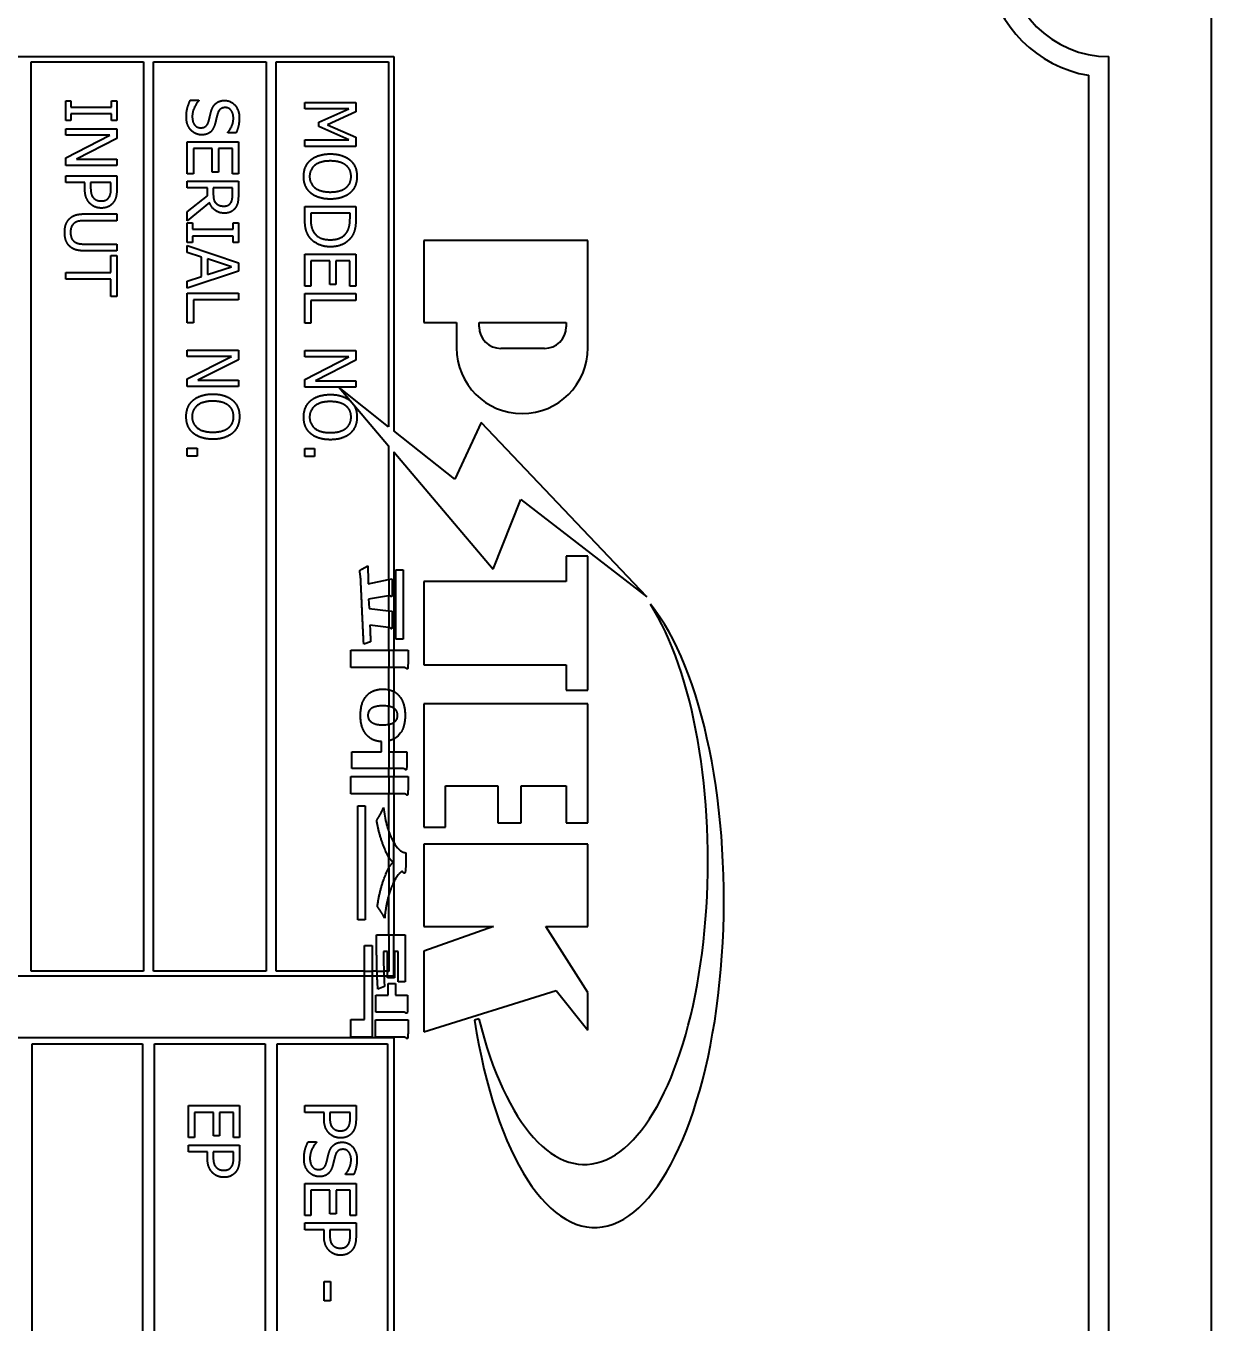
# Model space of a CAD drawing. Header units: millimetres. Extents: x 0 to 1682, y 0 to 1188.
# Drawn here: x 654.8 to 712.8, y 773.7 to 837.1 of the extents above; entities that cross this region are included whole.
import ezdxf

# ---------------------------------------------------------------- set-up
doc = ezdxf.new("R2010")
doc.units = ezdxf.units.MM
doc.header["$LTSCALE"] = 2
doc.layers.add('가시적인 것(ISO)', color=3, linetype='Continuous', lineweight=40)

msp = doc.modelspace()

# ---------------------------------------------------------------- linework, layer by layer
at = {"layer": '가시적인 것(ISO)'}
for p, q in [((712.821, 845.617), (712.821, 685.617)), ((624.821, 835.617), (672.821, 835.617)), ((655.071, 790.867), (655.071, 835.367)), ((655.071, 835.367), (660.571, 835.367)), ((660.571, 835.367), (660.571, 790.867)), ((661.071, 790.867), (661.071, 835.367)), ((661.071, 835.367), (666.571, 835.367)), ((666.571, 835.367), (666.571, 790.867)), ((667.071, 790.867), (667.071, 835.367)), ((667.071, 835.367), (672.571, 835.367)), ((672.571, 835.367), (672.571, 817.503)), ((672.821, 835.617), (672.821, 817.305)), ((707.821, 695.617), (707.821, 835.617)), ((706.821, 834.701), (706.821, 696.534)), ((656.771, 832.493), (656.771, 833.461)), ((656.771, 833.461), (657.026, 833.461)), ((657.026, 833.461), (657.026, 833.143)), ((659.016, 833.143), (659.016, 833.461)), ((659.016, 833.461), (659.271, 833.461)), ((659.271, 833.461), (659.271, 832.493)), ((662.868, 833.488), (663.286, 833.488)), ((663.286, 833.488), (663.286, 833.464)), ((668.469, 833.364), (670.969, 833.364)), ((668.469, 833.054), (668.469, 833.364)), ((670.969, 833.364), (670.969, 832.91)), ((657.026, 833.143), (659.016, 833.143)), ((659.016, 832.811), (657.026, 832.811)), ((657.026, 832.811), (657.026, 832.493)), ((659.016, 832.493), (659.016, 832.811)), ((670.622, 833.054), (668.469, 833.054)), ((669.157, 832.408), (670.622, 833.054)), ((670.969, 832.91), (669.577, 832.286)), ((657.026, 832.493), (656.771, 832.493)), ((656.771, 831.772), (656.771, 832.082)), ((656.771, 832.082), (659.271, 832.082)), ((659.271, 832.493), (659.016, 832.493)), ((659.271, 832.082), (659.271, 831.61)), ((669.157, 832.205), (669.157, 832.408)), ((670.622, 831.553), (669.157, 832.205)), ((669.577, 832.286), (670.969, 831.683)), ((656.771, 830.666), (658.927, 831.772)), ((658.927, 831.772), (656.771, 831.772)), ((659.271, 831.61), (657.292, 830.603)), ((662.719, 829.886), (662.719, 831.45)), ((662.719, 831.45), (665.219, 831.45)), ((664.704, 831.885), (664.704, 831.91)), ((665.101, 831.885), (664.704, 831.885)), ((665.219, 831.45), (665.219, 829.886)), ((668.469, 831.221), (668.469, 831.553)), ((668.469, 831.553), (670.622, 831.553)), ((670.969, 831.683), (670.969, 831.221)), ((663.942, 831.117), (663.014, 831.117)), ((663.014, 831.117), (663.014, 829.886)), ((663.942, 829.969), (663.942, 831.117)), ((664.923, 831.117), (664.238, 831.117)), ((664.238, 831.117), (664.238, 829.969)), ((664.923, 829.886), (664.923, 831.117)), ((670.969, 831.221), (668.469, 831.221)), ((656.771, 830.293), (656.771, 830.666)), ((659.271, 830.293), (656.771, 830.293)), ((657.292, 830.603), (659.271, 830.603)), ((659.271, 830.603), (659.271, 830.293)), ((656.771, 829.786), (659.271, 829.786)), ((656.771, 829.454), (656.771, 829.786)), ((659.271, 829.786), (659.271, 829.158)), ((663.014, 829.886), (662.719, 829.886)), ((662.719, 829.189), (662.719, 829.521)), ((662.719, 829.521), (665.219, 829.521)), ((664.238, 829.969), (663.942, 829.969)), ((665.219, 829.886), (664.923, 829.886)), ((665.219, 829.521), (665.219, 828.877)), ((657.703, 829.454), (656.771, 829.454)), ((657.703, 829.173), (657.703, 829.454)), ((657.987, 829.454), (657.987, 829.227)), ((658.984, 829.454), (657.987, 829.454)), ((658.984, 829.179), (658.984, 829.454)), ((663.713, 829.189), (662.719, 829.189)), ((663.713, 828.808), (663.713, 829.189)), ((663.991, 829.189), (663.991, 828.897)), ((664.931, 829.189), (663.991, 829.189)), ((664.931, 828.859), (664.931, 829.189)), ((662.719, 828.018), (663.713, 828.808)), ((663.806, 828.476), (662.719, 827.586)), ((668.469, 827.706), (668.469, 828.281)), ((668.469, 828.281), (670.969, 828.281)), ((670.969, 828.281), (670.969, 827.712)), ((657.711, 827.921), (659.271, 827.921)), ((659.271, 827.921), (659.271, 827.588)), ((662.719, 827.586), (662.719, 828.018)), ((670.681, 827.949), (668.756, 827.949)), ((668.756, 827.949), (668.756, 827.696)), ((670.681, 827.696), (670.681, 827.949)), ((659.271, 827.588), (657.711, 827.588)), ((662.719, 826.517), (662.719, 827.485)), ((662.719, 827.485), (662.974, 827.485)), ((662.974, 827.485), (662.974, 827.167)), ((662.974, 827.167), (664.963, 827.167)), ((664.963, 827.167), (664.963, 827.485)), ((664.963, 827.485), (665.219, 827.485)), ((665.219, 827.485), (665.219, 826.517)), ((657.703, 826.444), (659.271, 826.444)), ((659.271, 826.444), (659.271, 826.111)), ((662.974, 826.517), (662.719, 826.517)), ((662.719, 826.038), (662.719, 826.375)), ((662.719, 826.375), (665.219, 825.532)), ((664.963, 826.835), (662.974, 826.835)), ((662.974, 826.835), (662.974, 826.517)), ((664.963, 826.517), (664.963, 826.835)), ((665.219, 826.517), (664.963, 826.517)), ((674.299, 826.617), (674.299, 822.606)), ((682.321, 826.617), (674.299, 826.617)), ((682.321, 821.365), (682.321, 826.617)), ((659.271, 826.111), (657.711, 826.111)), ((658.975, 825.052), (658.975, 825.891)), ((658.975, 825.891), (659.271, 825.891)), ((659.271, 825.891), (659.271, 823.881)), ((663.417, 825.812), (662.719, 826.038)), ((663.417, 824.857), (663.417, 825.812)), ((664.878, 825.335), (663.701, 825.72)), ((663.701, 825.72), (663.701, 824.949)), ((668.469, 824.385), (668.469, 825.949)), ((668.469, 825.949), (670.969, 825.949)), ((670.969, 825.949), (670.969, 824.385)), ((665.219, 825.123), (662.719, 824.28)), ((663.701, 824.949), (664.878, 825.335)), ((665.219, 825.532), (665.219, 825.123)), ((669.692, 825.617), (668.764, 825.617)), ((668.764, 825.617), (668.764, 824.385)), ((669.692, 824.468), (669.692, 825.617)), ((670.673, 825.617), (669.988, 825.617)), ((669.988, 825.617), (669.988, 824.468)), ((670.673, 824.385), (670.673, 825.617)), ((656.771, 824.72), (656.771, 825.052)), ((656.771, 825.052), (658.975, 825.052)), ((658.975, 824.72), (656.771, 824.72)), ((658.975, 823.881), (658.975, 824.72)), ((662.719, 824.63), (663.417, 824.857)), ((662.719, 824.28), (662.719, 824.63)), ((669.988, 824.468), (669.692, 824.468)), ((659.271, 823.881), (658.975, 823.881)), ((662.719, 822.594), (662.719, 824.043)), ((662.719, 824.043), (665.219, 824.043)), ((665.219, 824.043), (665.219, 823.711)), ((668.764, 824.385), (668.469, 824.385)), ((668.469, 822.572), (668.469, 824.021)), ((668.469, 824.021), (670.969, 824.021)), ((670.969, 824.385), (670.673, 824.385)), ((670.969, 824.021), (670.969, 823.688)), ((665.219, 823.711), (663.014, 823.711)), ((663.014, 823.711), (663.014, 822.594)), ((668.764, 823.688), (668.764, 822.572)), ((670.969, 823.688), (668.764, 823.688)), ((663.014, 822.594), (662.719, 822.594)), ((668.764, 822.572), (668.469, 822.572)), ((674.299, 822.606), (675.894, 822.606)), ((675.894, 822.606), (675.894, 821.365)), ((677.005, 822.403), (677.005, 822.606)), ((677.005, 822.606), (681.258, 822.606)), ((681.258, 822.606), (681.258, 822.403)), ((662.719, 820.949), (662.719, 821.259)), ((662.719, 821.259), (665.219, 821.259)), ((665.219, 821.259), (665.219, 820.787)), ((680.195, 821.34), (678.068, 821.34)), ((662.719, 819.843), (664.874, 820.949)), ((664.874, 820.949), (662.719, 820.949)), ((665.219, 820.787), (663.239, 819.78)), ((668.469, 820.927), (668.469, 821.237)), ((668.469, 821.237), (670.969, 821.237)), ((668.469, 819.821), (670.624, 820.927)), ((670.624, 820.927), (668.469, 820.927)), ((670.969, 820.765), (668.989, 819.758)), ((670.969, 821.237), (670.969, 820.765)), ((662.719, 819.47), (662.719, 819.843)), ((665.219, 819.47), (662.719, 819.47)), ((663.239, 819.78), (665.219, 819.78)), ((665.219, 819.78), (665.219, 819.47)), ((668.469, 819.448), (668.469, 819.821)), ((670.969, 819.448), (668.469, 819.448)), ((668.989, 819.758), (670.969, 819.758)), ((672.571, 817.503), (670.146, 819.424)), ((670.146, 819.424), (672.571, 816.567)), ((670.969, 819.758), (670.969, 819.448)), ((677.1, 817.718), (675.811, 814.937)), ((685.201, 809.181), (677.1, 817.718)), ((675.811, 814.937), (672.821, 817.305)), ((662.719, 816.065), (662.719, 816.466)), ((662.719, 816.466), (663.197, 816.466)), ((663.197, 816.466), (663.197, 816.065)), ((668.469, 816.043), (668.469, 816.444)), ((668.469, 816.444), (668.947, 816.444)), ((668.947, 816.444), (668.947, 816.043)), ((672.571, 816.567), (672.571, 810.026)), ((672.821, 816.272), (672.821, 806.583)), ((672.821, 816.272), (677.688, 810.539)), ((663.197, 816.065), (662.719, 816.065)), ((668.947, 816.043), (668.469, 816.043)), ((677.688, 810.539), (679.043, 813.95)), ((679.043, 813.95), (685.201, 809.181)), ((681.258, 811.178), (681.258, 809.941)), ((682.321, 811.178), (681.258, 811.178)), ((682.321, 804.625), (682.321, 811.178)), ((671.258, 810.544), (671.558, 810.701)), ((672.927, 807.118), (672.927, 810.498)), ((672.927, 810.498), (673.282, 810.498)), ((673.282, 810.498), (673.282, 807.118)), ((671.575, 809.823), (672.571, 810.026)), ((672.571, 810.026), (672.744, 810.062)), ((672.581, 810.028), (672.581, 809.235)), ((672.744, 810.062), (672.744, 809.515)), ((674.299, 809.941), (674.299, 805.863)), ((681.258, 809.941), (674.299, 809.941)), ((672.561, 809.23), (671.593, 809.067)), ((672.571, 809.233), (672.571, 808.504)), ((671.593, 809.067), (671.604, 808.881)), ((671.604, 808.881), (671.613, 808.607)), ((671.613, 808.607), (672.571, 808.504)), ((672.571, 808.504), (672.744, 808.485)), ((672.581, 808.503), (672.581, 807.689)), ((672.744, 808.485), (672.744, 807.979)), ((671.651, 807.799), (671.662, 807.566)), ((672.571, 807.691), (671.651, 807.799)), ((672.59, 807.688), (672.571, 807.691)), ((672.571, 807.691), (672.571, 806.583)), ((671.691, 806.985), (671.354, 806.868)), ((673.282, 807.118), (672.927, 807.118)), ((670.729, 805.723), (670.729, 806.583)), ((670.729, 806.583), (672.571, 806.583)), ((672.571, 806.583), (672.821, 806.583)), ((672.581, 806.583), (672.581, 805.723)), ((672.811, 806.583), (672.811, 805.723)), ((672.821, 806.583), (673.521, 806.583)), ((673.521, 806.583), (673.521, 806.066)), ((672.571, 805.723), (670.729, 805.723)), ((672.821, 805.723), (672.571, 805.723)), ((672.571, 805.723), (672.571, 804.641)), ((673.326, 805.723), (672.821, 805.723)), ((672.821, 805.723), (672.821, 804.549)), ((674.299, 805.863), (681.258, 805.863)), ((681.258, 805.863), (681.258, 804.625)), ((672.581, 804.638), (672.581, 803.826)), ((672.811, 804.554), (672.811, 803.746)), ((681.258, 804.625), (682.321, 804.625)), ((672.571, 803.827), (672.571, 802.944)), ((672.821, 803.74), (672.821, 803.04)), ((674.299, 803.949), (674.299, 797.908)), ((682.321, 803.949), (674.299, 803.949)), ((682.321, 798.121), (682.321, 803.949)), ((672.581, 802.946), (672.581, 802.141)), ((672.811, 803.034), (672.811, 802.222)), ((672.821, 802.227), (672.821, 801.605)), ((670.775, 801.605), (672.218, 801.605)), ((670.775, 800.779), (670.775, 801.605)), ((672.218, 801.605), (672.218, 802.099)), ((672.575, 802.14), (672.575, 801.605)), ((672.575, 801.605), (672.821, 801.605)), ((672.581, 801.605), (672.581, 800.779)), ((672.811, 801.605), (672.811, 800.779)), ((672.821, 801.605), (673.462, 801.605)), ((673.462, 801.605), (673.462, 801.128)), ((670.729, 799.551), (670.729, 800.395)), ((670.729, 800.395), (672.571, 800.395)), ((672.571, 800.779), (670.775, 800.779)), ((672.821, 800.779), (672.571, 800.779)), ((672.571, 800.779), (672.571, 800.395)), ((672.571, 800.395), (672.821, 800.395)), ((672.581, 800.395), (672.581, 799.551)), ((672.811, 800.395), (672.811, 799.551)), ((673.288, 800.779), (672.821, 800.779)), ((672.821, 800.779), (672.821, 800.395)), ((672.821, 800.395), (673.521, 800.395)), ((673.521, 800.395), (673.521, 799.865)), ((675.362, 799.939), (677.923, 799.939)), ((675.362, 797.908), (675.362, 799.939)), ((677.923, 799.939), (677.923, 798.121)), ((679.052, 799.939), (681.258, 799.939)), ((679.052, 798.121), (679.052, 799.939)), ((681.258, 799.939), (681.258, 798.121)), ((672.571, 799.551), (670.729, 799.551)), ((672.821, 799.551), (672.571, 799.551)), ((672.571, 799.551), (672.571, 797.73)), ((673.317, 799.551), (672.821, 799.551)), ((672.821, 799.551), (672.821, 797.179)), ((671.066, 798.958), (671.43, 798.958)), ((671.066, 793.374), (671.066, 798.958)), ((671.43, 798.958), (671.43, 793.374)), ((674.299, 797.908), (675.362, 797.908)), ((677.923, 798.121), (679.052, 798.121)), ((681.258, 798.121), (682.321, 798.121)), ((672.581, 797.702), (672.581, 796.452)), ((672.811, 797.197), (672.811, 795.205)), ((673.407, 796.667), (673.407, 796.05)), ((674.299, 797.09), (674.299, 793.056)), ((682.321, 797.09), (674.299, 797.09)), ((682.321, 793.056), (682.321, 797.09)), ((672.571, 796.468), (672.571, 795.898)), ((672.581, 795.916), (672.581, 794.602)), ((672.821, 795.225), (672.821, 792.653)), ((672.571, 794.568), (672.571, 792.653)), ((671.43, 793.374), (671.066, 793.374)), ((677.708, 793.056), (674.299, 791.85)), ((674.299, 793.056), (677.708, 793.056)), ((680.263, 793.056), (682.321, 793.056)), ((682.321, 789.831), (680.263, 793.056)), ((671.398, 790.867), (671.398, 792.124)), ((671.398, 792.124), (671.761, 792.124)), ((671.761, 792.124), (671.761, 790.867)), ((671.985, 792.653), (672.571, 792.653)), ((671.985, 791.915), (671.985, 792.653)), ((672.571, 792.653), (672.821, 792.653)), ((672.581, 792.653), (672.581, 790.857)), ((672.811, 792.653), (672.811, 790.627)), ((672.821, 792.653), (673.378, 792.653)), ((673.378, 792.653), (673.378, 790.35)), ((672.325, 791.839), (672.325, 791.513)), ((672.523, 791.839), (672.325, 791.839)), ((672.523, 790.867), (672.523, 791.839)), ((672.86, 791.839), (672.86, 790.536)), ((673.041, 791.839), (672.86, 791.839)), ((673.041, 790.35), (673.041, 791.839)), ((674.299, 791.85), (674.299, 787.908)), ((660.571, 790.867), (655.071, 790.867)), ((666.571, 790.867), (661.071, 790.867)), ((671.398, 790.867), (667.071, 790.867)), ((671.398, 790.617), (671.398, 790.867)), ((671.761, 790.857), (671.398, 790.857)), ((671.761, 790.867), (671.761, 790.617)), ((672.002, 790.867), (671.761, 790.867)), ((672.336, 790.857), (672.003, 790.857)), ((672.523, 790.867), (672.336, 790.867)), ((672.523, 790.617), (672.523, 790.867)), ((672.581, 790.857), (672.523, 790.857)), ((671.398, 790.617), (624.821, 790.617)), ((671.761, 790.627), (671.398, 790.627)), ((671.398, 788.5), (671.398, 790.617)), ((671.761, 790.617), (671.761, 787.64)), ((672.011, 790.617), (671.761, 790.617)), ((672.345, 790.627), (672.011, 790.627)), ((672.523, 790.617), (672.345, 790.617)), ((672.811, 790.627), (672.523, 790.627)), ((672.523, 790.536), (672.523, 790.617)), ((672.86, 790.536), (672.523, 790.536)), ((672.546, 790.269), (672.91, 790.269)), ((672.546, 789.693), (672.546, 790.269)), ((672.91, 790.269), (672.91, 789.693)), ((673.378, 790.35), (673.041, 790.35)), ((671.947, 789.693), (672.546, 789.693)), ((671.947, 788.861), (671.947, 789.693)), ((672.372, 790.117), (672.049, 789.989)), ((672.91, 789.693), (673.5, 789.693)), ((673.5, 789.693), (673.5, 789.21)), ((674.299, 787.908), (680.767, 789.922)), ((680.767, 789.922), (682.321, 787.986)), ((682.321, 787.986), (682.321, 789.831)), ((670.729, 787.64), (670.729, 788.5)), ((670.729, 788.5), (671.398, 788.5)), ((671.921, 787.64), (671.921, 788.483)), ((671.921, 788.483), (673.521, 788.483)), ((673.303, 788.861), (671.947, 788.861)), ((673.521, 788.483), (673.521, 787.954)), ((676.989, 788.544), (676.775, 788.478)), ((624.821, 787.617), (672.821, 787.617)), ((671.761, 787.64), (670.729, 787.64)), ((673.317, 787.64), (671.921, 787.64)), ((672.821, 787.617), (672.821, 695.617)), ((655.121, 695.917), (655.121, 787.317)), ((655.121, 787.317), (660.521, 787.317)), ((660.521, 787.317), (660.521, 695.917)), ((661.121, 695.917), (661.121, 787.317)), ((661.121, 787.317), (666.521, 787.317)), ((666.521, 787.317), (666.521, 695.917)), ((667.121, 787.317), (672.521, 787.317)), ((667.121, 695.917), (667.121, 787.317)), ((672.521, 787.317), (672.521, 695.917)), ((662.771, 782.726), (662.771, 784.291)), ((662.771, 784.291), (665.271, 784.291)), ((663.995, 783.958), (663.067, 783.958)), ((663.067, 783.958), (663.067, 782.726)), ((663.995, 782.81), (663.995, 783.958)), ((664.975, 783.958), (664.291, 783.958)), ((664.291, 783.958), (664.291, 782.81)), ((664.975, 782.726), (664.975, 783.958)), ((665.271, 784.291), (665.271, 782.726)), ((668.477, 783.958), (668.477, 784.291)), ((668.477, 784.291), (670.977, 784.291)), ((669.409, 783.958), (668.477, 783.958)), ((669.409, 783.677), (669.409, 783.958)), ((670.689, 783.958), (669.692, 783.958)), ((669.692, 783.958), (669.692, 783.731)), ((670.689, 783.683), (670.689, 783.958)), ((670.977, 784.291), (670.977, 783.662)), ((663.067, 782.726), (662.771, 782.726)), ((664.291, 782.81), (663.995, 782.81)), ((665.271, 782.726), (664.975, 782.726)), ((662.771, 782.03), (662.771, 782.362)), ((662.771, 782.362), (665.271, 782.362)), ((663.703, 782.03), (662.771, 782.03)), ((663.703, 781.748), (663.703, 782.03)), ((664.984, 782.03), (663.987, 782.03)), ((663.987, 782.03), (663.987, 781.803)), ((664.984, 781.754), (664.984, 782.03)), ((665.271, 782.362), (665.271, 781.734)), ((668.627, 782.518), (669.044, 782.518)), ((669.044, 782.518), (669.044, 782.494)), ((670.462, 780.915), (670.462, 780.94)), ((670.859, 780.915), (670.462, 780.915)), ((668.477, 780.48), (670.977, 780.48)), ((668.477, 778.916), (668.477, 780.48)), ((668.772, 780.147), (668.772, 778.916)), ((669.7, 780.147), (668.772, 780.147)), ((669.7, 778.999), (669.7, 780.147)), ((669.996, 780.147), (669.996, 778.999)), ((670.681, 780.147), (669.996, 780.147)), ((670.681, 778.916), (670.681, 780.147)), ((670.977, 780.48), (670.977, 778.916)), ((668.772, 778.916), (668.477, 778.916)), ((669.996, 778.999), (669.7, 778.999)), ((670.977, 778.916), (670.681, 778.916)), ((668.477, 778.219), (668.477, 778.551)), ((668.477, 778.551), (670.977, 778.551)), ((669.409, 778.219), (668.477, 778.219)), ((669.409, 777.937), (669.409, 778.219)), ((670.689, 778.219), (669.692, 778.219)), ((669.692, 778.219), (669.692, 777.992)), ((670.689, 777.943), (670.689, 778.219)), ((670.977, 778.551), (670.977, 777.923)), ((669.419, 774.736), (669.419, 775.682)), ((669.419, 775.682), (669.723, 775.682)), ((669.723, 775.682), (669.723, 774.736)), ((669.723, 774.736), (669.419, 774.736))]:
    msp.add_line(p, q, dxfattribs=at)
for centre, radius, start, end in [((707.821, 840.617), 5, 180, 270), ((707.821, 840.617), 6, 189.59407, 260.40593), ((678.068, 822.403), 1.063, 180, 270), ((680.195, 822.403), 1.063, 270, 0), ((679.108, 821.365), 3.214, 180, 0)]:
    msp.add_arc(centre, radius, start, end, dxfattribs=at)
for centre, major_axis, ratio, start_param, end_param in [((682.656, 794.357), (0, 16.032), 0.39426, 1.946253, 5.837607), ((682.153, 796.263), (0, -14.853), 0.40699, 5.258849, 8.861799)]:
    msp.add_ellipse(centre, major_axis=major_axis, ratio=ratio, start_param=start_param, end_param=end_param, dxfattribs=at)
for points, degree in [([(662.674, 832.667), (662.674, 832.939), (662.787, 833.32), (662.868, 833.488)], 2), ([(663.286, 833.464), (663.132, 833.299), (662.962, 832.884), (662.962, 832.692)], 2), ([(664.096, 833.308), (664.179, 833.385), (664.402, 833.47), (664.548, 833.47)], 2), ([(664.548, 833.47), (664.852, 833.47), (665.263, 832.996), (665.263, 832.629)], 2), ([(662.962, 832.692), (662.962, 832.416), (663.191, 832.135), (663.379, 832.135)], 2), ([(663.762, 832.442), (663.794, 832.558), (663.839, 832.75), (663.875, 832.894)], 2), ([(663.875, 832.894), (663.91, 833.024), (664.013, 833.229), (664.096, 833.308)], 2), ([(664.193, 832.797), (664.165, 832.692), (664.092, 832.386), (664.062, 832.284)], 2), ([(664.582, 833.123), (664.424, 833.123), (664.236, 832.955), (664.193, 832.797)], 2), ([(664.975, 832.607), (664.975, 832.838), (664.759, 833.123), (664.582, 833.123)], 2), ([(662.901, 832.015), (662.791, 832.135), (662.674, 832.438), (662.674, 832.667)], 2), ([(663.379, 832.135), (663.529, 832.135), (663.715, 832.282), (663.762, 832.442)], 2), ([(664.062, 832.284), (663.983, 832.027), (663.665, 831.788), (663.432, 831.788)], 2), ([(664.704, 831.91), (664.813, 832.029), (664.975, 832.402), (664.975, 832.607)], 2), ([(665.263, 832.629), (665.263, 832.418), (665.18, 832.045), (665.101, 831.885)], 2), ([(663.432, 831.788), (663.284, 831.788), (663, 831.908), (662.901, 832.015)], 2), ([(668.756, 830.558), (668.922, 830.702), (669.411, 830.856), (669.719, 830.856)], 2), ([(669.719, 830.856), (670.033, 830.856), (670.511, 830.7), (670.683, 830.556)], 2), ([(668.416, 829.752), (668.416, 830.005), (668.588, 830.41), (668.756, 830.558)], 2), ([(669.719, 830.51), (669.226, 830.51), (668.704, 830.096), (668.704, 829.75)], 2), ([(670.474, 830.305), (670.347, 830.404), (669.962, 830.51), (669.719, 830.51)], 2), ([(670.734, 829.75), (670.734, 829.93), (670.608, 830.202), (670.474, 830.305)], 2), ([(670.683, 830.556), (670.849, 830.41), (671.021, 830.003), (671.021, 829.752)], 2), ([(668.756, 828.946), (668.582, 829.1), (668.416, 829.507), (668.416, 829.752)], 2), ([(668.704, 829.75), (668.704, 829.404), (669.226, 828.992), (669.719, 828.992)], 2), ([(670.474, 829.197), (670.604, 829.296), (670.734, 829.576), (670.734, 829.75)], 2), ([(671.021, 829.752), (671.021, 829.497), (670.843, 829.088), (670.683, 828.946)], 2), ([(657.962, 828.425), (657.835, 828.555), (657.703, 828.905), (657.703, 829.173)], 2), ([(657.987, 829.227), (657.987, 829.025), (658.052, 828.776), (658.137, 828.694)], 2), ([(658.888, 828.733), (658.941, 828.812), (658.984, 829.023), (658.984, 829.179)], 2), ([(659.271, 829.158), (659.271, 828.936), (659.198, 828.624), (659.115, 828.504)], 2), ([(663.991, 828.897), (663.991, 828.753), (664.041, 828.524), (664.12, 828.445)], 2), ([(665.219, 828.877), (665.219, 828.662), (665.172, 828.372), (665.087, 828.241)], 2), ([(669.719, 828.646), (669.415, 828.646), (668.922, 828.8), (668.756, 828.946)], 2), ([(669.719, 828.992), (669.966, 828.992), (670.349, 829.1), (670.474, 829.197)], 2), ([(670.683, 828.946), (670.517, 828.804), (670.031, 828.646), (669.719, 828.646)], 2), ([(658.518, 828.206), (658.356, 828.206), (658.064, 828.322), (657.962, 828.425)], 2), ([(658.137, 828.694), (658.212, 828.62), (658.388, 828.553), (658.507, 828.553)], 2), ([(658.507, 828.553), (658.637, 828.553), (658.828, 828.642), (658.888, 828.733)], 2), ([(659.115, 828.504), (659.02, 828.364), (658.726, 828.206), (658.518, 828.206)], 2), ([(664.54, 827.957), (664.266, 827.957), (663.896, 828.237), (663.806, 828.476)], 2), ([(664.12, 828.445), (664.189, 828.372), (664.384, 828.303), (664.514, 828.303)], 2), ([(664.514, 828.303), (664.623, 828.303), (664.791, 828.38), (664.846, 828.461)], 2), ([(665.087, 828.241), (665.002, 828.109), (664.736, 827.957), (664.54, 827.957)], 2), ([(664.846, 828.461), (664.892, 828.532), (664.931, 828.721), (664.931, 828.859)], 2), ([(656.719, 827.017), (656.719, 827.238), (656.834, 827.566), (656.95, 827.682)], 2), ([(656.95, 827.682), (657.079, 827.813), (657.444, 827.921), (657.711, 827.921)], 2), ([(668.669, 826.82), (668.55, 827.011), (668.469, 827.402), (668.469, 827.706)], 2), ([(668.756, 827.696), (668.756, 827.475), (668.827, 827.141), (668.922, 827.005)], 2), ([(670.531, 827.035), (670.61, 827.169), (670.681, 827.471), (670.681, 827.696)], 2), ([(670.969, 827.712), (670.969, 827.359), (670.863, 826.958), (670.77, 826.816)], 2), ([(656.95, 826.35), (656.832, 826.47), (656.719, 826.786), (656.719, 827.017)], 2), ([(657.207, 827.481), (657.106, 827.414), (657.002, 827.183), (657.002, 827.017)], 2), ([(657.002, 827.017), (657.002, 826.861), (657.106, 826.618), (657.207, 826.551)], 2), ([(657.711, 827.588), (657.537, 827.588), (657.302, 827.544), (657.207, 827.481)], 2), ([(668.922, 827.005), (669.04, 826.831), (669.429, 826.656), (669.721, 826.656)], 2), ([(669.721, 826.656), (670.008, 826.656), (670.415, 826.847), (670.531, 827.035)], 2), ([(657.711, 826.111), (657.45, 826.111), (657.077, 826.217), (656.95, 826.35)], 2), ([(657.207, 826.551), (657.302, 826.488), (657.535, 826.444), (657.703, 826.444)], 2), ([(669.717, 826.31), (669.374, 826.31), (668.823, 826.588), (668.669, 826.82)], 2), ([(670.77, 826.816), (670.61, 826.575), (670.081, 826.31), (669.717, 826.31)], 2), ([(662.666, 818.002), (662.666, 818.255), (662.838, 818.66), (663.006, 818.808)], 2), ([(663.969, 818.759), (663.476, 818.759), (662.954, 818.346), (662.954, 818)], 2), ([(663.006, 818.808), (663.172, 818.952), (663.661, 819.106), (663.969, 819.106)], 2), ([(663.969, 819.106), (664.283, 819.106), (664.761, 818.95), (664.933, 818.806)], 2), ([(664.724, 818.555), (664.597, 818.654), (664.212, 818.759), (663.969, 818.759)], 2), ([(664.933, 818.806), (665.099, 818.66), (665.271, 818.253), (665.271, 818.002)], 2), ([(668.416, 817.979), (668.416, 818.233), (668.588, 818.638), (668.756, 818.786)], 2), ([(669.719, 818.737), (669.226, 818.737), (668.704, 818.324), (668.704, 817.977)], 2), ([(668.756, 818.786), (668.922, 818.929), (669.411, 819.083), (669.719, 819.083)], 2), ([(669.719, 819.083), (670.033, 819.083), (670.511, 818.927), (670.683, 818.784)], 2), ([(670.474, 818.532), (670.347, 818.632), (669.962, 818.737), (669.719, 818.737)], 2), ([(670.683, 818.784), (670.698, 818.77), (670.712, 818.757)], 2), ([(664.984, 818), (664.984, 818.18), (664.858, 818.451), (664.724, 818.555)], 2), ([(670.734, 817.977), (670.734, 818.158), (670.608, 818.429), (670.474, 818.532)], 2), ([(663.006, 817.195), (662.832, 817.349), (662.666, 817.756), (662.666, 818.002)], 2), ([(662.954, 818), (662.954, 817.653), (663.476, 817.242), (663.969, 817.242)], 2), ([(663.969, 817.242), (664.216, 817.242), (664.599, 817.349), (664.724, 817.446)], 2), ([(664.724, 817.446), (664.854, 817.546), (664.984, 817.825), (664.984, 818)], 2), ([(665.271, 818.002), (665.271, 817.746), (665.093, 817.337), (664.933, 817.195)], 2), ([(668.756, 817.173), (668.582, 817.327), (668.416, 817.734), (668.416, 817.979)], 2), ([(668.704, 817.977), (668.704, 817.631), (669.226, 817.22), (669.719, 817.22)], 2), ([(670.474, 817.424), (670.604, 817.523), (670.734, 817.803), (670.734, 817.977)], 2), ([(671.021, 817.979), (671.021, 817.724), (670.843, 817.315), (670.683, 817.173)], 2), ([(663.969, 816.895), (663.665, 816.895), (663.172, 817.049), (663.006, 817.195)], 2), ([(664.933, 817.195), (664.767, 817.053), (664.281, 816.895), (663.969, 816.895)], 2), ([(669.719, 816.873), (669.415, 816.873), (668.922, 817.027), (668.756, 817.173)], 2), ([(669.719, 817.22), (669.966, 817.22), (670.349, 817.327), (670.474, 817.424)], 2), ([(670.683, 817.173), (670.517, 817.031), (670.031, 816.873), (669.719, 816.873)], 2), ([(671.174, 810.323), (671.156, 810.428), (671.168, 810.463)], 2), ([(671.168, 810.463), (671.18, 810.498), (671.258, 810.544)], 2), ([(671.558, 810.701), (671.558, 810.521), (671.563, 810.271)], 2), ([(671.197, 810.166), (671.188, 810.23), (671.174, 810.323)], 2), ([(671.212, 809.922), (671.209, 810.05), (671.197, 810.166)], 2), ([(671.276, 808.509), (671.238, 809.323), (671.212, 809.922)], 2), ([(671.563, 810.271), (671.569, 810.102), (671.575, 809.823)], 2), ([(672.571, 809.233), (672.568, 809.232), (672.564, 809.231), (672.561, 809.23)], 3), ([(672.625, 809.236), (672.598, 809.24), (672.571, 809.233)], 2), ([(672.674, 809.212), (672.642, 809.23), (672.625, 809.236)], 2), ([(672.73, 809.224), (672.718, 809.189), (672.674, 809.212)], 2), ([(672.744, 809.515), (672.744, 809.276), (672.73, 809.224)], 2), ([(671.354, 806.868), (671.31, 807.729), (671.276, 808.509)], 2), ([(672.744, 807.979), (672.744, 807.7), (672.724, 807.642)], 2), ([(671.662, 807.566), (671.671, 807.351), (671.677, 807.252)], 2), ([(672.631, 807.677), (672.61, 807.688), (672.59, 807.688)], 2), ([(672.666, 807.648), (672.642, 807.665), (672.631, 807.677)], 2), ([(672.724, 807.642), (672.712, 807.601), (672.666, 807.648)], 2), ([(671.677, 807.252), (671.686, 807.084), (671.691, 806.985)], 2), ([(673.521, 806.066), (673.521, 805.746), (673.506, 805.682)], 2), ([(673.396, 805.705), (673.361, 805.723), (673.326, 805.723)], 2), ([(673.445, 805.676), (673.413, 805.699), (673.396, 805.705)], 2), ([(673.506, 805.682), (673.494, 805.635), (673.445, 805.676)], 2), ([(671.194, 803.379), (671.194, 804.007), (671.499, 804.35)], 2), ([(671.499, 804.35), (671.787, 804.67), (672.293, 804.67)], 2), ([(672.293, 804.67), (672.387, 804.67), (672.48, 804.661), (672.571, 804.641)], 3), ([(672.571, 804.641), (672.706, 804.611), (672.821, 804.549)], 2), ([(673.076, 804.35), (673.378, 804.007), (673.378, 803.379)], 2), ([(671.741, 803.733), (671.558, 803.611), (671.558, 803.384)], 2), ([(672.293, 803.85), (671.927, 803.85), (671.741, 803.733)], 2), ([(672.571, 803.827), (672.48, 803.844), (672.384, 803.85), (672.293, 803.85)], 3), ([(672.821, 803.74), (672.721, 803.8), (672.571, 803.827)], 2), ([(672.831, 803.733), (672.828, 803.735), (672.825, 803.738), (672.821, 803.74)], 3), ([(673.012, 803.384), (673.012, 803.611), (672.831, 803.733)], 2), ([(671.476, 802.448), (671.194, 802.785), (671.194, 803.379)], 2), ([(671.558, 803.384), (671.558, 803.163), (671.741, 803.047)], 2), ([(671.741, 803.047), (671.93, 802.919), (672.293, 802.919)], 2), ([(672.293, 802.919), (672.385, 802.919), (672.481, 802.925), (672.571, 802.944)], 3), ([(672.571, 802.944), (672.721, 802.974), (672.821, 803.04)], 2), ([(672.821, 803.04), (672.825, 803.042), (672.828, 803.045), (672.831, 803.047)], 3), ([(672.831, 803.047), (673.012, 803.163), (673.012, 803.384)], 2), ([(673.378, 803.379), (673.378, 802.855), (673.16, 802.529)], 2), ([(672.218, 802.099), (671.744, 802.128), (671.476, 802.448)], 2), ([(672.821, 802.227), (672.709, 802.169), (672.575, 802.14)], 2), ([(673.462, 801.128), (673.462, 800.819), (673.442, 800.75)], 2), ([(673.337, 800.767), (673.311, 800.779), (673.288, 800.779)], 2), ([(673.375, 800.744), (673.349, 800.761), (673.337, 800.767)], 2), ([(673.442, 800.75), (673.428, 800.703), (673.375, 800.744)], 2), ([(673.521, 799.865), (673.521, 799.569), (673.503, 799.505)], 2), ([(673.381, 799.54), (673.349, 799.551), (673.317, 799.551)], 2), ([(673.433, 799.505), (673.401, 799.528), (673.381, 799.54)], 2), ([(673.503, 799.505), (673.489, 799.464), (673.433, 799.505)], 2), ([(671.988, 798.249), (672.072, 798.377), (672.16, 798.539)], 2), ([(672.16, 798.539), (672.25, 798.702), (672.322, 798.871)], 2), ([(672.32, 797.004), (672.087, 797.615), (671.988, 798.249)], 2), ([(672.571, 797.73), (672.647, 797.517), (672.744, 797.324)], 2), ([(672.744, 797.324), (672.783, 797.247), (672.821, 797.179)], 2), ([(672.571, 796.468), (672.481, 796.617), (672.396, 796.805), (672.32, 797.004)], 3), ([(672.794, 796.201), (672.684, 796.282), (672.571, 796.468)], 2), ([(672.571, 795.898), (672.682, 796.1), (672.794, 796.201)], 2), ([(673.407, 796.05), (673.407, 795.759), (673.372, 795.689)], 2), ([(672.023, 794.026), (672.107, 794.706), (672.334, 795.352)], 2), ([(673.247, 795.742), (673.169, 795.742), (673.044, 795.585)], 2), ([(673.372, 795.689), (673.337, 795.62), (673.247, 795.742)], 2), ([(672.776, 795.131), (672.66, 794.87), (672.571, 794.568)], 2), ([(672.821, 795.225), (672.799, 795.18), (672.776, 795.131)], 2), ([(672.212, 793.753), (672.122, 793.892), (672.023, 794.026)], 2), ([(672.529, 794.416), (672.416, 793.962), (672.375, 793.468)], 2), ([(672.571, 794.568), (672.556, 794.518), (672.542, 794.467), (672.529, 794.416)], 3), ([(672.375, 793.468), (672.314, 793.595), (672.212, 793.753)], 2), ([(672, 790.961), (671.985, 791.397), (671.985, 791.915)], 2), ([(672.002, 790.867), (672.001, 790.899), (672, 790.93), (672, 790.961)], 3), ([(672.011, 790.617), (672.006, 790.738), (672.002, 790.867)], 2), ([(672.336, 790.867), (672.337, 790.853), (672.337, 790.839)], 2), ([(672.337, 790.839), (672.341, 790.729), (672.345, 790.617)], 2), ([(673.5, 789.21), (673.5, 788.902), (673.48, 788.838)], 2), ([(673.364, 788.849), (673.332, 788.861), (673.303, 788.861)], 2), ([(673.41, 788.826), (673.378, 788.844), (673.364, 788.849)], 2), ([(673.48, 788.838), (673.465, 788.785), (673.41, 788.826)], 2), ([(673.381, 787.628), (673.349, 787.64), (673.317, 787.64)], 2), ([(673.433, 787.593), (673.401, 787.616), (673.381, 787.628)], 2), ([(673.521, 787.954), (673.521, 787.657), (673.503, 787.593)], 2), ([(673.503, 787.593), (673.489, 787.552), (673.433, 787.593)], 2), ([(669.668, 782.929), (669.54, 783.059), (669.409, 783.409), (669.409, 783.677)], 2), ([(669.692, 783.731), (669.692, 783.529), (669.757, 783.28), (669.842, 783.199)], 2), ([(669.842, 783.199), (669.917, 783.124), (670.093, 783.057), (670.213, 783.057)], 2), ([(670.213, 783.057), (670.343, 783.057), (670.533, 783.146), (670.594, 783.237)], 2), ([(670.594, 783.237), (670.646, 783.316), (670.689, 783.527), (670.689, 783.683)], 2), ([(670.977, 783.662), (670.977, 783.44), (670.904, 783.128), (670.821, 783.008)], 2), ([(670.223, 782.71), (670.061, 782.71), (669.769, 782.826), (669.668, 782.929)], 2), ([(670.821, 783.008), (670.725, 782.868), (670.432, 782.71), (670.223, 782.71)], 2), ([(668.432, 781.697), (668.432, 781.969), (668.546, 782.35), (668.627, 782.518)], 2), ([(669.044, 782.494), (668.89, 782.329), (668.72, 781.914), (668.72, 781.722)], 2), ([(669.52, 781.472), (669.552, 781.588), (669.597, 781.78), (669.633, 781.924)], 2), ([(669.633, 781.924), (669.668, 782.054), (669.771, 782.258), (669.854, 782.338)], 2), ([(669.854, 782.338), (669.937, 782.414), (670.16, 782.5), (670.306, 782.5)], 2), ([(670.341, 782.153), (670.182, 782.153), (669.994, 781.985), (669.952, 781.827)], 2), ([(670.306, 782.5), (670.61, 782.5), (671.021, 782.026), (671.021, 781.659)], 2), ([(670.734, 781.637), (670.734, 781.867), (670.517, 782.153), (670.341, 782.153)], 2), ([(663.962, 781), (663.835, 781.13), (663.703, 781.481), (663.703, 781.748)], 2), ([(663.987, 781.803), (663.987, 781.6), (664.052, 781.351), (664.137, 781.27)], 2), ([(664.137, 781.27), (664.212, 781.195), (664.388, 781.128), (664.507, 781.128)], 2), ([(664.507, 781.128), (664.637, 781.128), (664.828, 781.217), (664.888, 781.308)], 2), ([(664.888, 781.308), (664.941, 781.387), (664.984, 781.598), (664.984, 781.754)], 2), ([(665.271, 781.734), (665.271, 781.511), (665.198, 781.199), (665.115, 781.079)], 2), ([(668.659, 781.045), (668.55, 781.164), (668.432, 781.468), (668.432, 781.697)], 2), ([(668.72, 781.722), (668.72, 781.446), (668.949, 781.164), (669.137, 781.164)], 2), ([(669.137, 781.164), (669.287, 781.164), (669.473, 781.312), (669.52, 781.472)], 2), ([(669.82, 781.314), (669.741, 781.057), (669.423, 780.818), (669.19, 780.818)], 2), ([(669.952, 781.827), (669.923, 781.722), (669.85, 781.416), (669.82, 781.314)], 2), ([(670.462, 780.94), (670.571, 781.059), (670.734, 781.432), (670.734, 781.637)], 2), ([(671.021, 781.659), (671.021, 781.448), (670.938, 781.075), (670.859, 780.915)], 2), ([(664.518, 780.782), (664.356, 780.782), (664.064, 780.897), (663.962, 781)], 2), ([(665.115, 781.079), (665.02, 780.94), (664.726, 780.782), (664.518, 780.782)], 2), ([(669.19, 780.818), (669.042, 780.818), (668.758, 780.938), (668.659, 781.045)], 2), ([(669.668, 777.19), (669.54, 777.319), (669.409, 777.67), (669.409, 777.937)], 2), ([(669.692, 777.992), (669.692, 777.789), (669.757, 777.54), (669.842, 777.459)], 2), ([(669.842, 777.459), (669.917, 777.384), (670.093, 777.317), (670.213, 777.317)], 2), ([(670.213, 777.317), (670.343, 777.317), (670.533, 777.406), (670.594, 777.498)], 2), ([(670.594, 777.498), (670.646, 777.577), (670.689, 777.787), (670.689, 777.943)], 2), ([(670.977, 777.923), (670.977, 777.7), (670.904, 777.388), (670.821, 777.269)], 2), ([(670.223, 776.971), (670.061, 776.971), (669.769, 777.086), (669.668, 777.19)], 2), ([(670.821, 777.269), (670.725, 777.129), (670.432, 776.971), (670.223, 776.971)], 2)]:
    msp.add_open_spline(points, degree=degree, dxfattribs=at)
for points, degree, knots in [([(670.845, 818.6), (670.898, 818.523), (671.021, 818.231), (671.021, 817.979)], 2, [0.565137, 0.565137, 0.565137, 1, 2, 2, 2]), ([(672.821, 804.549), (672.855, 804.531), (672.887, 804.512), (672.976, 804.449), (673.028, 804.402), (673.076, 804.35)], 3, [0.0549631, 0.0549631, 0.0549631, 0.0549631, 0.0663495, 0.0663495, 0.08756584, 0.08756584, 0.08756584, 0.08756584]), ([(673.16, 802.529), (673.092, 802.43), (673.008, 802.345), (672.88, 802.259), (672.851, 802.242), (672.821, 802.227)], 3, [0, 0, 0, 0, 0.03623177, 0.03623177, 0.04634803, 0.04634803, 0.04634803, 0.04634803]), ([(672.322, 798.871), (672.351, 798.592), (672.399, 798.313), (672.502, 797.937), (672.534, 797.832), (672.571, 797.73)], 3, [0, 0, 0, 0, 0.0842381, 0.0842381, 0.1170328, 0.1170328, 0.1170328, 0.1170328]), ([(672.821, 797.179), (672.899, 797.041), (672.984, 796.921), (673.123, 796.782), (673.179, 796.738), (673.267, 796.694), (673.295, 796.684), (673.351, 796.67), (673.379, 796.667), (673.407, 796.667)], 3, [0.01673189, 0.01673189, 0.01673189, 0.01673189, 0.06618782, 0.06618782, 0.09283458, 0.09283458, 0.10436268, 0.10436268, 0.11531392, 0.11531392, 0.11531392, 0.11531392]), ([(672.334, 795.352), (672.397, 795.527), (672.475, 795.72), (672.566, 795.889), (672.569, 795.893), (672.571, 795.898)], 3, [0, 0, 0, 0, 0.0558943, 0.0558943, 0.05742372, 0.05742372, 0.05742372, 0.05742372]), ([(673.044, 795.585), (672.994, 795.523), (672.949, 795.455), (672.878, 795.335), (672.849, 795.28), (672.821, 795.225)], 3, [0, 0, 0, 0, 0.02374859, 0.02374859, 0.04195549, 0.04195549, 0.04195549, 0.04195549]), ([(672.325, 791.513), (672.325, 791.398), (672.326, 791.282), (672.33, 791.067), (672.333, 790.967), (672.336, 790.867)], 3, [0, 0, 0, 0, 0.03458204, 0.03458204, 0.06453347, 0.06453347, 0.06453347, 0.06453347]), ([(672.049, 789.989), (672.037, 790.137), (672.027, 790.288), (672.016, 790.496), (672.013, 790.557), (672.011, 790.617)], 3, [0, 0, 0, 0, 0.04433134, 0.04433134, 0.06243094, 0.06243094, 0.06243094, 0.06243094]), ([(672.345, 790.617), (672.347, 790.572), (672.349, 790.526), (672.357, 790.36), (672.364, 790.238), (672.372, 790.117)], 3, [0.02212046, 0.02212046, 0.02212046, 0.02212046, 0.03579785, 0.03579785, 0.07220467, 0.07220467, 0.07220467, 0.07220467])]:
    msp.add_open_spline(points, degree=degree, knots=knots, dxfattribs=at)

doc.saveas('drawing.dxf')
